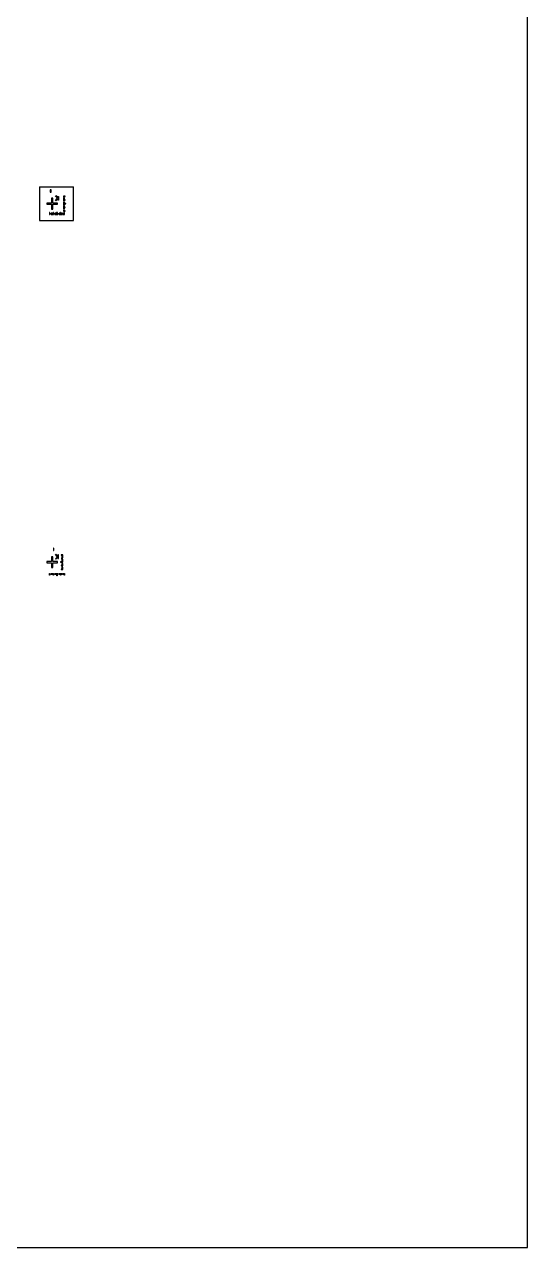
# Model space of a CAD drawing. Extents: x -119394 to 128420, y 74496 to 185496.
# Drawn here: x 55730 to 76507, y 84496 to 134996 of the extents above; entities that cross this region are included whole.
import ezdxf

# ---------------------------------------------------------------- set-up
doc = ezdxf.new("R2010")
doc.units = 13
for name, color, linetype in [('CHROME', 10, 'Continuous'), ('CL - Main', 150, 'Continuous'), ('Mask Borders', 40, 'Continuous')]:
    doc.layers.add(name, color=color, linetype=linetype)

msp = doc.modelspace()

# ---------------------------------------------------------------- linework, layer by layer
at = {"layer": 'CHROME'}
for p, q in [((56799, 128171), (56787, 128171)), ((56787, 128171), (56787, 128071)), ((56787, 128071), (56799, 128071)), ((56799, 128071), (56799, 128171)), ((56836, 128171), (56824, 128171)), ((56824, 128171), (56824, 128071)), ((56824, 128071), (56836, 128071)), ((56836, 128071), (56836, 128171)), ((56895, 127818), (56851, 127818)), ((56851, 127818), (56851, 127618)), ((56895, 127618), (56895, 127818)), ((57009, 127909), (57028, 127928)), ((57098, 127821), (57009, 127909)), ((57009, 127732), (57098, 127821)), ((57028, 127928), (57113, 127842)), ((57113, 127799), (57028, 127714)), ((57113, 127842), (57113, 127899)), ((57113, 127899), (57139, 127899)), ((57113, 127743), (57113, 127799)), ((57139, 127899), (57139, 127743)), ((57413, 127902), (57338, 127902)), ((57338, 127902), (57338, 127890)), ((57338, 127890), (57413, 127890)), ((57388, 127872), (57338, 127872)), ((57338, 127872), (57338, 127860)), ((57338, 127860), (57388, 127860)), ((57388, 127842), (57338, 127842)), ((57338, 127842), (57338, 127830)), ((57338, 127830), (57388, 127830)), ((57388, 127812), (57338, 127812)), ((57338, 127812), (57338, 127800)), ((57338, 127800), (57388, 127800)), ((57388, 127782), (57338, 127782)), ((57338, 127782), (57338, 127770)), ((57338, 127770), (57388, 127770)), ((57388, 127860), (57388, 127872)), ((57388, 127830), (57388, 127842)), ((57388, 127800), (57388, 127812)), ((57388, 127770), (57388, 127782)), ((57413, 127890), (57413, 127902)), ((56851, 127618), (56651, 127618)), ((56651, 127618), (56651, 127574)), ((56651, 127574), (56851, 127574)), ((56851, 127574), (56851, 127374)), ((56851, 127374), (56895, 127374)), ((57095, 127618), (56895, 127618)), ((56895, 127374), (56895, 127574)), ((56895, 127574), (57095, 127574)), ((57028, 127714), (57009, 127732)), ((57095, 127574), (57095, 127618)), ((57139, 127743), (57113, 127743)), ((57413, 127752), (57338, 127752)), ((57338, 127752), (57338, 127740)), ((57338, 127740), (57413, 127740)), ((57388, 127722), (57338, 127722)), ((57338, 127722), (57338, 127710)), ((57338, 127710), (57388, 127710)), ((57388, 127692), (57338, 127692)), ((57338, 127692), (57338, 127680)), ((57338, 127680), (57388, 127680)), ((57388, 127662), (57338, 127662)), ((57338, 127662), (57338, 127650)), ((57338, 127650), (57388, 127650)), ((57388, 127632), (57338, 127632)), ((57338, 127632), (57338, 127620)), ((57338, 127620), (57388, 127620)), ((57438, 127602), (57338, 127602)), ((57338, 127602), (57338, 127590)), ((57338, 127590), (57438, 127590)), ((57388, 127572), (57338, 127572)), ((57338, 127572), (57338, 127560)), ((57338, 127560), (57388, 127560)), ((57388, 127542), (57338, 127542)), ((57338, 127542), (57338, 127530)), ((57338, 127530), (57388, 127530)), ((57388, 127512), (57338, 127512)), ((57338, 127512), (57338, 127500)), ((57338, 127500), (57388, 127500)), ((57388, 127482), (57338, 127482)), ((57338, 127482), (57338, 127470)), ((57338, 127470), (57388, 127470)), ((57413, 127452), (57338, 127452)), ((57338, 127452), (57338, 127440)), ((57338, 127440), (57413, 127440)), ((57388, 127422), (57338, 127422)), ((57338, 127422), (57338, 127410)), ((57338, 127410), (57388, 127410)), ((57388, 127392), (57338, 127392)), ((57338, 127392), (57338, 127380)), ((57338, 127380), (57388, 127380)), ((57388, 127362), (57338, 127362)), ((57338, 127362), (57338, 127350)), ((57338, 127350), (57388, 127350)), ((57388, 127332), (57338, 127332)), ((57338, 127332), (57338, 127320)), ((57338, 127320), (57388, 127320)), ((57413, 127302), (57338, 127302)), ((57338, 127302), (57338, 127290)), ((57338, 127290), (57413, 127290)), ((57388, 127710), (57388, 127722)), ((57388, 127680), (57388, 127692)), ((57388, 127650), (57388, 127662)), ((57388, 127620), (57388, 127632)), ((57388, 127560), (57388, 127572)), ((57388, 127530), (57388, 127542)), ((57388, 127500), (57388, 127512)), ((57388, 127470), (57388, 127482)), ((57388, 127410), (57388, 127422)), ((57388, 127380), (57388, 127392)), ((57388, 127350), (57388, 127362)), ((57388, 127320), (57388, 127332)), ((57413, 127740), (57413, 127752)), ((57413, 127440), (57413, 127452)), ((57413, 127290), (57413, 127302)), ((57438, 127590), (57438, 127602)), ((56782, 127226), (56770, 127226)), ((56770, 127226), (56770, 127151)), ((56770, 127151), (56782, 127151)), ((56782, 127151), (56782, 127226)), ((56812, 127201), (56800, 127201)), ((56800, 127201), (56800, 127151)), ((56800, 127151), (56812, 127151)), ((56812, 127151), (56812, 127201)), ((56842, 127201), (56830, 127201)), ((56830, 127201), (56830, 127151)), ((56830, 127151), (56842, 127151)), ((56842, 127151), (56842, 127201)), ((56872, 127201), (56860, 127201)), ((56860, 127201), (56860, 127151)), ((56860, 127151), (56872, 127151)), ((56872, 127151), (56872, 127201)), ((56902, 127201), (56890, 127201)), ((56890, 127201), (56890, 127151)), ((56890, 127151), (56902, 127151)), ((56902, 127151), (56902, 127201)), ((56932, 127226), (56920, 127226)), ((56920, 127226), (56920, 127151)), ((56920, 127151), (56932, 127151)), ((56932, 127151), (56932, 127226)), ((56962, 127201), (56950, 127201)), ((56950, 127201), (56950, 127151)), ((56950, 127151), (56962, 127151)), ((56962, 127151), (56962, 127201)), ((56992, 127201), (56980, 127201)), ((56980, 127201), (56980, 127151)), ((56980, 127151), (56992, 127151)), ((56992, 127151), (56992, 127201)), ((57022, 127201), (57010, 127201)), ((57010, 127201), (57010, 127151)), ((57010, 127151), (57022, 127151)), ((57022, 127151), (57022, 127201)), ((57052, 127201), (57040, 127201)), ((57040, 127201), (57040, 127151)), ((57040, 127151), (57052, 127151)), ((57052, 127151), (57052, 127201)), ((57082, 127251), (57070, 127251)), ((57070, 127251), (57070, 127151)), ((57070, 127151), (57082, 127151)), ((57082, 127151), (57082, 127251)), ((57112, 127201), (57100, 127201)), ((57100, 127201), (57100, 127151)), ((57100, 127151), (57112, 127151)), ((57112, 127151), (57112, 127201)), ((57142, 127201), (57130, 127201)), ((57130, 127201), (57130, 127151)), ((57130, 127151), (57142, 127151)), ((57142, 127151), (57142, 127201)), ((57172, 127201), (57160, 127201)), ((57160, 127201), (57160, 127151)), ((57160, 127151), (57172, 127151)), ((57172, 127151), (57172, 127201)), ((57202, 127201), (57190, 127201)), ((57190, 127201), (57190, 127151)), ((57190, 127151), (57202, 127151)), ((57202, 127151), (57202, 127201)), ((57232, 127226), (57220, 127226)), ((57220, 127226), (57220, 127151)), ((57220, 127151), (57232, 127151)), ((57232, 127151), (57232, 127226)), ((57262, 127201), (57250, 127201)), ((57250, 127201), (57250, 127151)), ((57250, 127151), (57262, 127151)), ((57262, 127151), (57262, 127201)), ((57292, 127201), (57280, 127201)), ((57280, 127201), (57280, 127151)), ((57280, 127151), (57292, 127151)), ((57292, 127151), (57292, 127201)), ((57322, 127201), (57310, 127201)), ((57310, 127201), (57310, 127151)), ((57310, 127151), (57322, 127151)), ((57322, 127151), (57322, 127201)), ((57352, 127201), (57340, 127201)), ((57340, 127201), (57340, 127151)), ((57340, 127151), (57352, 127151)), ((57352, 127151), (57352, 127201)), ((57382, 127226), (57370, 127226)), ((57370, 127226), (57370, 127151)), ((57370, 127151), (57382, 127151)), ((57382, 127151), (57382, 127226))]:
    msp.add_line(p, q, dxfattribs=at)
at = {"layer": 'CL - Main'}
for p, q in [((56355, 128296), (56355, 126896)), ((56355, 128296), (57755, 128296)), ((57755, 126896), (57755, 128296)), ((56355, 126896), (57755, 126896)), ((56936, 113371), (56936, 113271)), ((56948, 113371), (56936, 113371)), ((56936, 113271), (56948, 113271)), ((56948, 113271), (56948, 113371)), ((57028, 113128), (57009, 113109)), ((57113, 113042), (57028, 113128)), ((56848, 112821), (56648, 112821)), ((56648, 112821), (56648, 112771)), ((56648, 112771), (56848, 112771)), ((56898, 113021), (56848, 113021)), ((56848, 113021), (56848, 112821)), ((56848, 112771), (56848, 112571)), ((56898, 112821), (56898, 113021)), ((57098, 112821), (56898, 112821)), ((56898, 112571), (56898, 112771)), ((56898, 112771), (57098, 112771)), ((57098, 113021), (57009, 113109)), ((57098, 113021), (57009, 112932)), ((57028, 112914), (57009, 112932)), ((57113, 112999), (57028, 112914)), ((57098, 112771), (57098, 112821)), ((57139, 113099), (57113, 113099)), ((57113, 113099), (57113, 113042)), ((57113, 112999), (57113, 112943)), ((57113, 112943), (57139, 112943)), ((57139, 112943), (57139, 113099)), ((57318, 112802), (57218, 112802)), ((57218, 112802), (57218, 112790)), ((57218, 112790), (57318, 112790)), ((57318, 113102), (57243, 113102)), ((57243, 113102), (57243, 113090)), ((57243, 113090), (57318, 113090)), ((57318, 112952), (57243, 112952)), ((57243, 112952), (57243, 112940)), ((57243, 112940), (57318, 112940)), ((57318, 112652), (57243, 112652)), ((57243, 112652), (57243, 112640)), ((57243, 112640), (57318, 112640)), ((57318, 113072), (57268, 113072)), ((57268, 113072), (57268, 113060)), ((57268, 113060), (57318, 113060)), ((57318, 113042), (57268, 113042)), ((57268, 113042), (57268, 113030)), ((57268, 113030), (57318, 113030)), ((57318, 113012), (57268, 113012)), ((57268, 113012), (57268, 113000)), ((57268, 113000), (57318, 113000)), ((57318, 112982), (57268, 112982)), ((57268, 112982), (57268, 112970)), ((57268, 112970), (57318, 112970)), ((57318, 112922), (57268, 112922)), ((57268, 112922), (57268, 112910)), ((57268, 112910), (57318, 112910)), ((57318, 112892), (57268, 112892)), ((57268, 112892), (57268, 112880)), ((57268, 112880), (57318, 112880)), ((57318, 112862), (57268, 112862)), ((57268, 112862), (57268, 112850)), ((57268, 112850), (57318, 112850)), ((57318, 112832), (57268, 112832)), ((57268, 112832), (57268, 112820)), ((57268, 112820), (57318, 112820)), ((57318, 112772), (57268, 112772)), ((57268, 112772), (57268, 112760)), ((57268, 112760), (57318, 112760)), ((57318, 112742), (57268, 112742)), ((57268, 112742), (57268, 112730)), ((57268, 112730), (57318, 112730)), ((57318, 112712), (57268, 112712)), ((57268, 112712), (57268, 112700)), ((57268, 112700), (57318, 112700)), ((57318, 112682), (57268, 112682)), ((57268, 112682), (57268, 112670)), ((57268, 112670), (57318, 112670)), ((57318, 112622), (57268, 112622)), ((57268, 112622), (57268, 112610)), ((57318, 113090), (57318, 113102)), ((57318, 113060), (57318, 113072)), ((57318, 113030), (57318, 113042)), ((57318, 113000), (57318, 113012)), ((57318, 112970), (57318, 112982)), ((57318, 112940), (57318, 112952)), ((57318, 112910), (57318, 112922)), ((57318, 112880), (57318, 112892)), ((57318, 112850), (57318, 112862)), ((57318, 112820), (57318, 112832)), ((57318, 112790), (57318, 112802)), ((57318, 112760), (57318, 112772)), ((57318, 112730), (57318, 112742)), ((57318, 112700), (57318, 112712)), ((57318, 112670), (57318, 112682)), ((57318, 112640), (57318, 112652)), ((57318, 112610), (57318, 112622)), ((56770, 112256), (56770, 112331)), ((56770, 112331), (56782, 112331)), ((56782, 112256), (56770, 112256)), ((56782, 112331), (56782, 112256)), ((56800, 112281), (56800, 112331)), ((56800, 112331), (56812, 112331)), ((56812, 112281), (56800, 112281)), ((56812, 112331), (56812, 112281)), ((56830, 112281), (56830, 112331)), ((56830, 112331), (56842, 112331)), ((56842, 112281), (56830, 112281)), ((56842, 112331), (56842, 112281)), ((56848, 112571), (56898, 112571)), ((56860, 112281), (56860, 112331)), ((56860, 112331), (56872, 112331)), ((56872, 112281), (56860, 112281)), ((56872, 112331), (56872, 112281)), ((56890, 112281), (56890, 112331)), ((56890, 112331), (56902, 112331)), ((56902, 112281), (56890, 112281)), ((56902, 112331), (56902, 112281)), ((56920, 112256), (56920, 112331)), ((56920, 112331), (56932, 112331)), ((56932, 112256), (56920, 112256)), ((56932, 112331), (56932, 112256)), ((56950, 112281), (56950, 112331)), ((56950, 112331), (56962, 112331)), ((56962, 112281), (56950, 112281)), ((56962, 112331), (56962, 112281)), ((56980, 112281), (56980, 112331)), ((56980, 112331), (56992, 112331)), ((56992, 112281), (56980, 112281)), ((56992, 112331), (56992, 112281)), ((57010, 112281), (57010, 112331)), ((57010, 112331), (57022, 112331)), ((57022, 112281), (57010, 112281)), ((57022, 112331), (57022, 112281)), ((57040, 112281), (57040, 112331)), ((57040, 112331), (57052, 112331)), ((57052, 112281), (57040, 112281)), ((57052, 112331), (57052, 112281)), ((57070, 112231), (57070, 112331)), ((57070, 112331), (57082, 112331)), ((57082, 112231), (57070, 112231)), ((57082, 112331), (57082, 112231)), ((57100, 112281), (57100, 112331)), ((57100, 112331), (57112, 112331)), ((57112, 112281), (57100, 112281)), ((57112, 112331), (57112, 112281)), ((57130, 112281), (57130, 112331)), ((57130, 112331), (57142, 112331)), ((57142, 112281), (57130, 112281)), ((57142, 112331), (57142, 112281)), ((57160, 112281), (57160, 112331)), ((57160, 112331), (57172, 112331)), ((57172, 112281), (57160, 112281)), ((57172, 112331), (57172, 112281)), ((57190, 112281), (57190, 112331)), ((57190, 112331), (57202, 112331)), ((57202, 112281), (57190, 112281)), ((57202, 112331), (57202, 112281)), ((57220, 112256), (57220, 112331)), ((57220, 112331), (57232, 112331)), ((57232, 112256), (57220, 112256)), ((57232, 112331), (57232, 112256)), ((57318, 112502), (57243, 112502)), ((57243, 112502), (57243, 112490)), ((57243, 112490), (57318, 112490)), ((57250, 112281), (57250, 112331)), ((57250, 112331), (57262, 112331)), ((57262, 112281), (57250, 112281)), ((57262, 112331), (57262, 112281)), ((57268, 112610), (57318, 112610)), ((57318, 112592), (57268, 112592)), ((57268, 112592), (57268, 112580)), ((57268, 112580), (57318, 112580)), ((57318, 112562), (57268, 112562)), ((57268, 112562), (57268, 112550)), ((57268, 112550), (57318, 112550)), ((57318, 112532), (57268, 112532)), ((57268, 112532), (57268, 112520)), ((57268, 112520), (57318, 112520)), ((57280, 112281), (57280, 112331)), ((57280, 112331), (57292, 112331)), ((57292, 112281), (57280, 112281)), ((57292, 112331), (57292, 112281)), ((57310, 112281), (57310, 112331)), ((57310, 112331), (57322, 112331)), ((57322, 112281), (57310, 112281)), ((57318, 112580), (57318, 112592)), ((57318, 112550), (57318, 112562)), ((57318, 112520), (57318, 112532)), ((57318, 112490), (57318, 112502)), ((57322, 112331), (57322, 112281)), ((57340, 112281), (57340, 112331)), ((57340, 112331), (57352, 112331)), ((57352, 112281), (57340, 112281)), ((57352, 112331), (57352, 112281)), ((57370, 112256), (57370, 112331)), ((57370, 112331), (57382, 112331)), ((57382, 112256), (57370, 112256)), ((57382, 112331), (57382, 112256))]:
    msp.add_line(p, q, dxfattribs=at)
at = {"layer": 'Mask Borders'}
for p, q in [((76507, 84496), (76507, 185496)), ((-24493, 84496), (76507, 84496))]:
    msp.add_line(p, q, dxfattribs=at)

doc.saveas('drawing.dxf')
